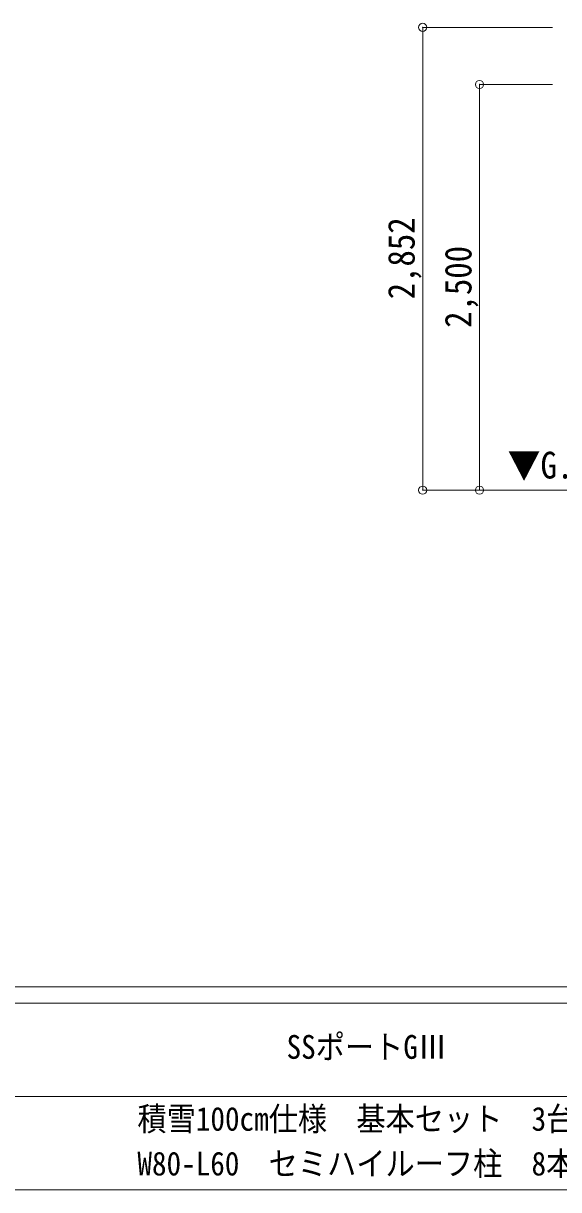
# Model space of a CAD drawing. Units: millimetres at full size, sheet at 1:50. Extents: x -14053 to 14053, y -9700 to 9700.
# Drawn here: x 149 to 3447, y -9700 to -2512 of the extents above; entities that cross this region are included whole.
import ezdxf
from ezdxf.enums import TextEntityAlignment as Align

# ---------------------------------------------------------------- set-up
doc = ezdxf.new("R2010")
doc.units = ezdxf.units.MM
doc.header["$LTSCALE"] = 50
doc.header["$PDMODE"] = 32
doc.header["$PDSIZE"] = 50
for name, color, linetype, lineweight in [('0-3_SHAPE', 7, 'Continuous', 9), ('0-7_PARTS2', 7, 'Continuous', 9), ('0-8_TABLE1', 6, 'Continuous', 9), ('F-0', 7, 'Continuous', 9)]:
    doc.layers.add(name, color=color, linetype=linetype, lineweight=lineweight)
doc.styles.add('ＭＳ ゴシック', font='')
doc.styles.get('ＭＳ ゴシック').set_extended_font_data('MS Gothic')

msp = doc.modelspace()

# ---------------------------------------------------------------- linework, layer by layer
at = {"layer": '0-3_SHAPE'}
msp.add_line((4174.01, -5388.7), (3125.27, -5388.7), dxfattribs=at)
at = {"layer": '0-8_TABLE1'}
for p, q in [((2609.51, -2536.7), (2609.51, -5388.7)), ((2609.51, -2536.7), (3409.51, -2536.7)), ((2959.51, -2888.7), (2959.51, -5388.7)), ((2959.51, -2888.7), (3409.51, -2888.7)), ((2609.51, -5388.7), (3409.51, -5388.7))]:
    msp.add_line(p, q, dxfattribs=at)
for p in [(2609.51, -2536.7), (2959.51, -2888.7), (2609.51, -5388.7), (2959.51, -5388.7)]:
    msp.add_point(p, dxfattribs=at)
at = {"layer": 'F-0', "color": 5, "lineweight": 5}
for p, q in [((-14053.43, -8450), (13346.57, -8450)), ((-14053.43, -8550), (8901.98, -8550)), ((-5748.03, -9125), (4501.97, -9125)), ((-14053.43, -9700), (13346.57, -9700))]:
    msp.add_line(p, q, dxfattribs=at)

# ---------------------------------------------------------------- texts
at = {"layer": '0-7_PARTS2', "style": 'ＭＳ ゴシック', "width": 0.9}
msp.add_text('▼G.L', height=165, dxfattribs=at).set_placement((3132.55, -5366.48), align=Align.BOTTOM_LEFT)
at = {"layer": '0-8_TABLE1', "color": 7, "style": 'ＭＳ ゴシック', "width": 0.9}
for s, p in [('2,852', (2609.51, -4212.7)), ('2,500', (2959.51, -4388.7))]:
    msp.add_text(s, height=165, rotation=90, dxfattribs=at).set_placement(p, align=Align.BOTTOM_LEFT)
at = {"layer": 'F-0', "style": 'ＭＳ ゴシック', "width": 0.9}
for s, p in [('SSポートGⅢ', (1770.72, -8937.5)), ('積雪100cm仕様\u3000基本セット\u30003台用', (851.97, -9380.76)), ('W80-L60\u3000セミハイルーフ柱\u30008本柱', (851.97, -9656.45))]:
    msp.add_text(s, height=146.6, dxfattribs=at).set_placement(p, align=Align.BOTTOM_LEFT)

doc.saveas('drawing.dxf')
